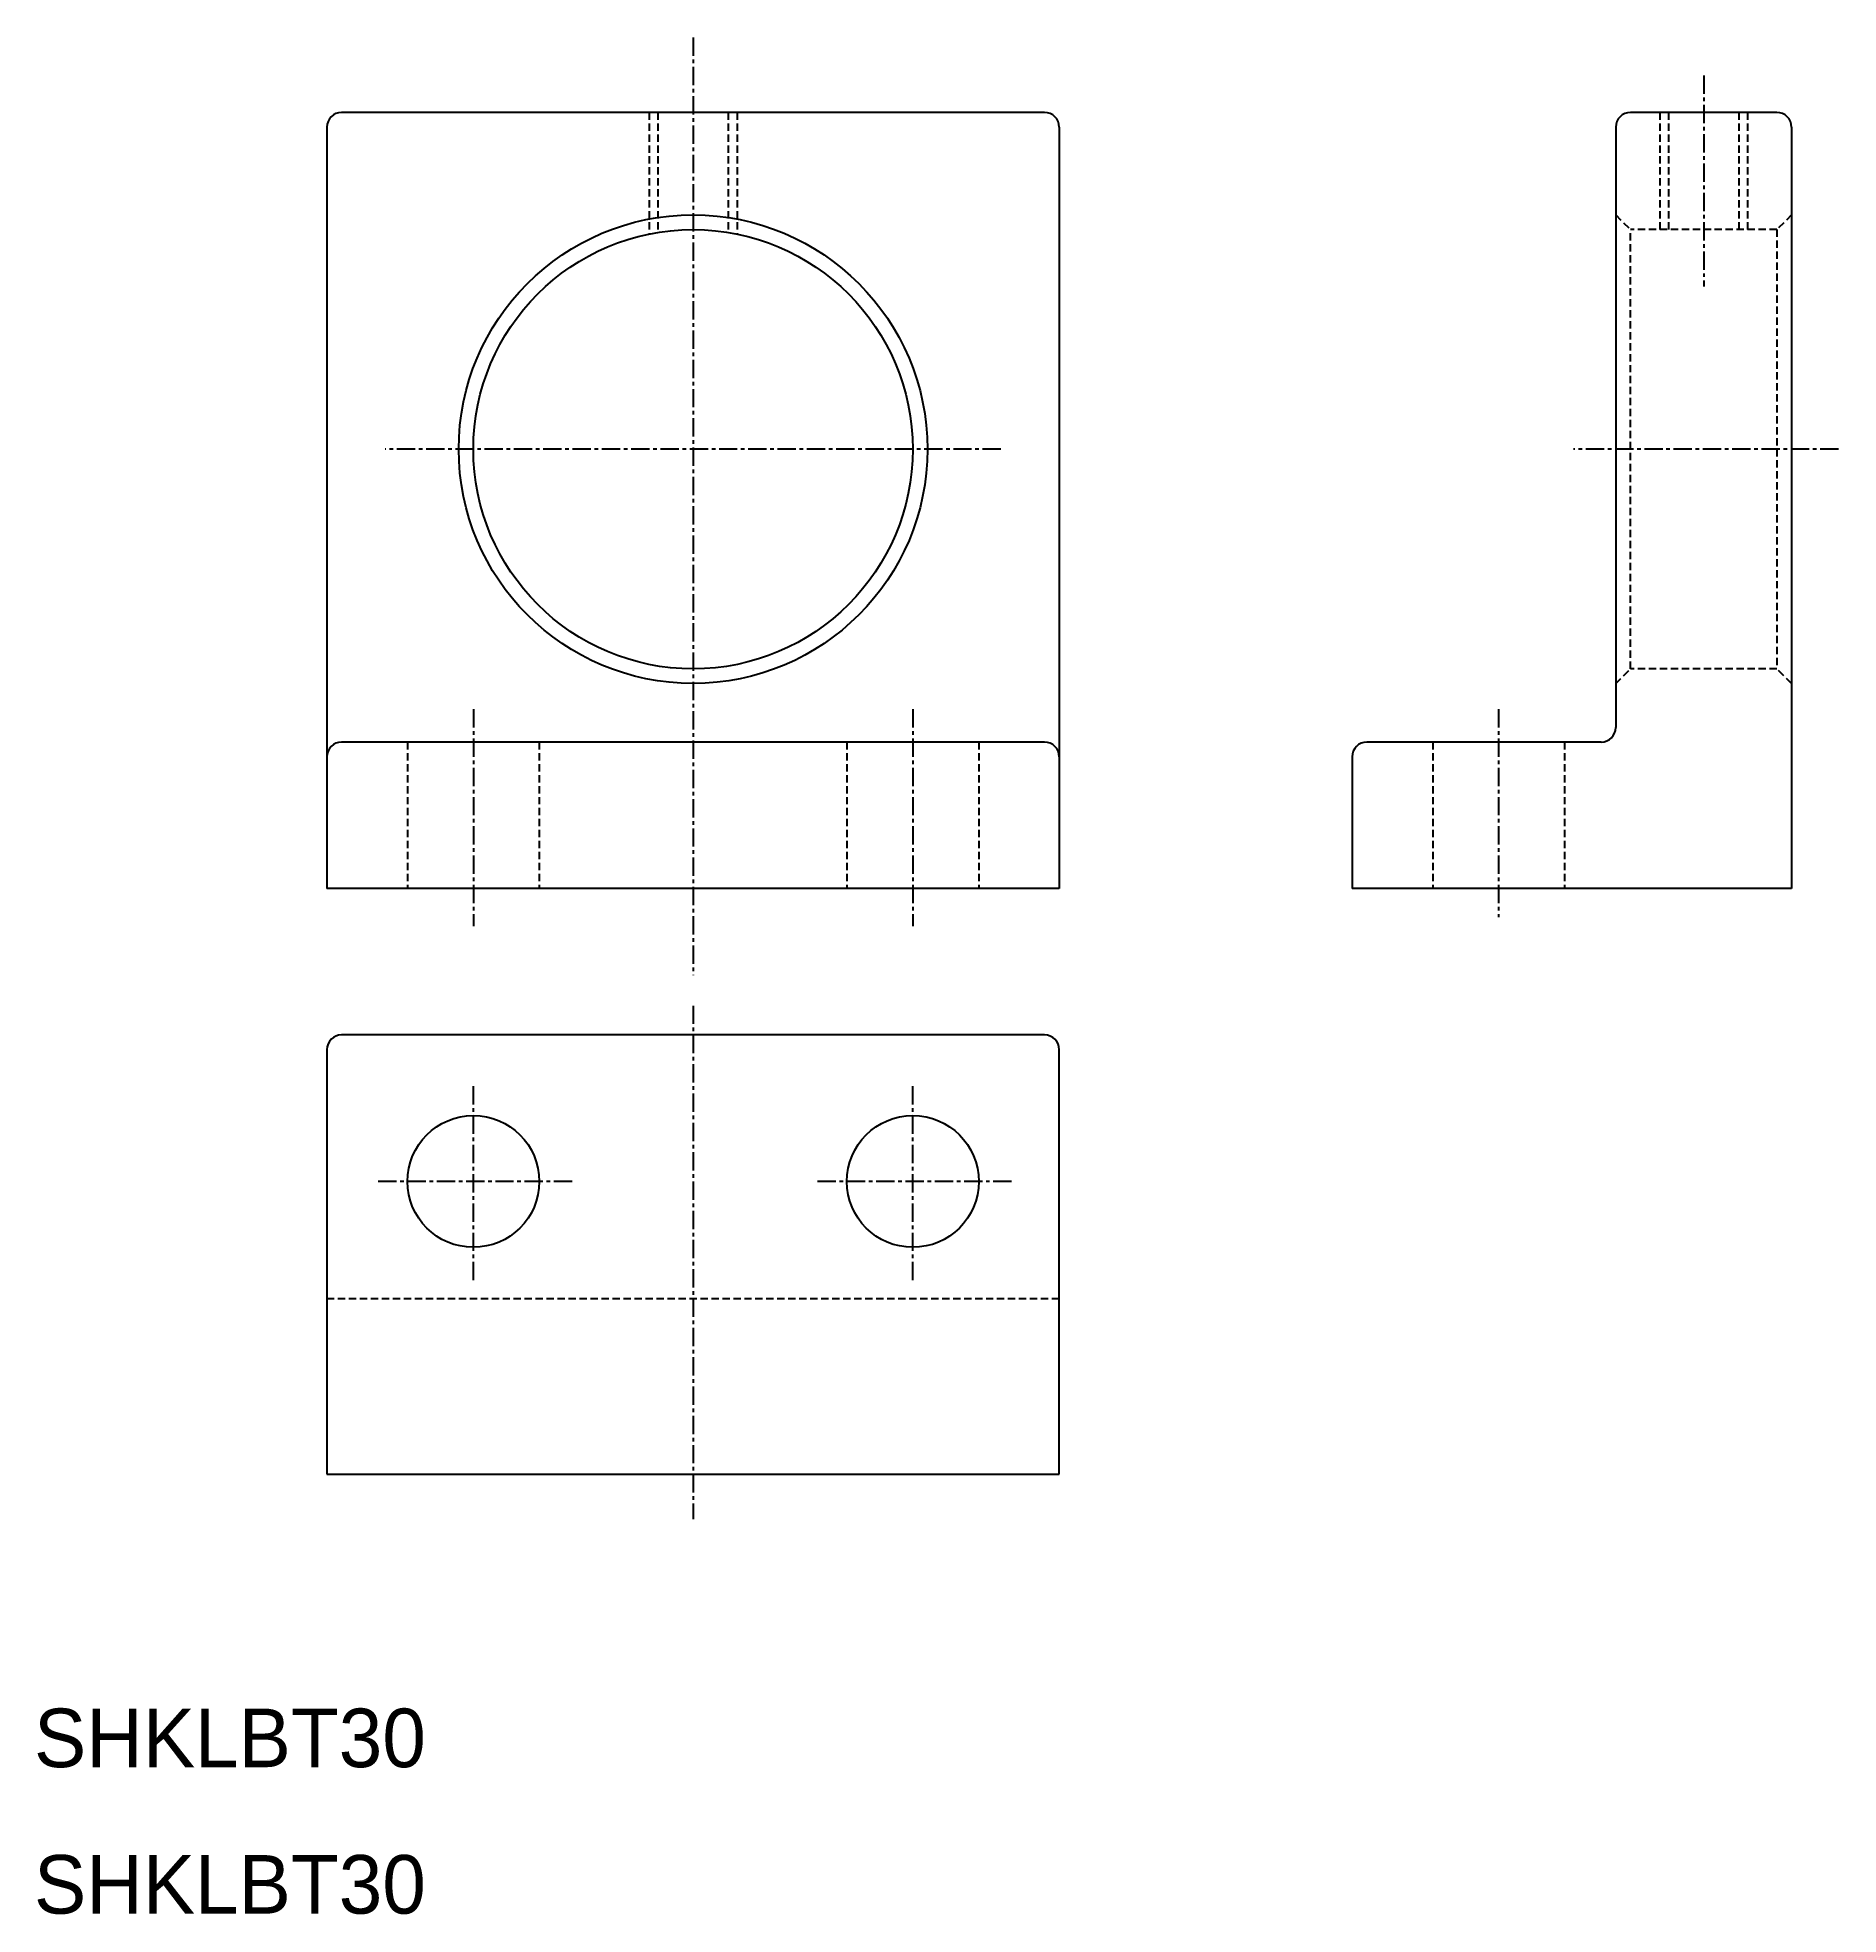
# Model space of a CAD drawing. Extents: x 10 to 133, y 10 to 138.
import ezdxf

# ---------------------------------------------------------------- set-up
doc = ezdxf.new("R2010")
doc.units = 0
doc.linetypes.add('CENTER', pattern=[2, 1.25, -0.25, 0.25, -0.25])
doc.linetypes.add('DASHED', pattern=[0.75, 0.5, -0.25])
doc.layers.get('0').update_dxf_attribs({"linetype": 'CONTINUOUS'})
doc.layers.add('CENTER', color=1, linetype='CENTER')

msp = doc.modelspace()

# ---------------------------------------------------------------- linework, layer by layer
at = {"color": 7, "linetype": 'CONTINUOUS'}
for p, q in [((79, 133), (31, 133)), ((129, 133), (119, 133)), ((30, 132), (30, 80)), ((80, 132), (80, 80)), ((118, 132), (118, 91)), ((130, 132), (130, 80)), ((79, 90), (31, 90)), ((117, 90), (101, 90)), ((100, 89), (100, 80)), ((80, 80), (30, 80)), ((55, 80), (55, 80)), ((67.5, 80), (67.5, 80)), ((130, 80), (100, 80)), ((79, 70), (31, 70)), ((30, 69), (30, 40)), ((80, 40), (80, 69)), ((30, 40), (80, 40))]:
    msp.add_line(p, q, dxfattribs=at)
at = {"color": 3, "linetype": 'DASHED'}
for p, q in [((52, 133), (52, 124.7)), ((52.6, 133), (52.6, 124.81)), ((57.4, 133), (57.4, 124.81)), ((58, 133), (58, 124.7)), ((121, 133), (121, 125)), ((121.6, 133), (121.6, 125)), ((126.4, 133), (126.4, 125)), ((127, 133), (127, 125)), ((118, 126), (119, 125)), ((130, 126), (129, 125)), ((129, 125), (119, 125)), ((119, 95), (119, 125)), ((129, 125), (129, 95)), ((118, 94), (119, 95)), ((129, 95), (119, 95)), ((130, 94), (129, 95)), ((35.5, 90), (35.5, 80)), ((44.5, 90), (44.5, 80)), ((65.5, 90), (65.5, 80)), ((74.5, 90), (74.5, 80)), ((105.5, 90), (105.5, 80)), ((114.5, 90), (114.5, 80)), ((30, 52), (80, 52))]:
    msp.add_line(p, q, dxfattribs=at)
at = {"color": 7, "linetype": 'CONTINUOUS'}
for centre, radius in [((55, 110), 16), ((55, 110), 15), ((40, 60), 4.5), ((70, 60), 4.5)]:
    msp.add_circle(centre, radius, dxfattribs=at)
for centre, start, end in [((31, 132), 90, 180), ((79, 132), 0, 90), ((119, 132), 90, 180), ((129, 132), 360, 90), ((117, 91), 270, 0), ((31, 89), 90, 180), ((79, 89), 0, 90), ((101, 89), 90, 180), ((31, 69), 90, 180), ((79, 69), 0, 90)]:
    msp.add_arc(centre, 1, start, end, dxfattribs=at)
at = {"layer": 'CENTER', "color": 1, "linetype": 'CENTER'}
for p, q in [((55, 138.11), (55, 74.08)), ((124, 135.51), (124, 121.11)), ((76.02, 110), (33.98, 110)), ((133.2, 110), (115.11, 110)), ((40, 92.25), (40, 77.42)), ((70, 92.25), (70, 77.42)), ((110, 92.25), (110, 78.04)), ((55, 72), (55, 36.94)), ((40, 53.25), (40, 66.75)), ((70, 53.25), (70, 66.75)), ((46.75, 60), (33.25, 60)), ((76.75, 60), (63.25, 60))]:
    msp.add_line(p, q, dxfattribs=at)

# ---------------------------------------------------------------- texts
at = {"color": 7, "linetype": 'CONTINUOUS'}
for p in [(10, 20), (10, 10)]:
    msp.add_text('SHKLBT30', height=4, dxfattribs=at).set_placement(p)

doc.saveas('drawing.dxf')
